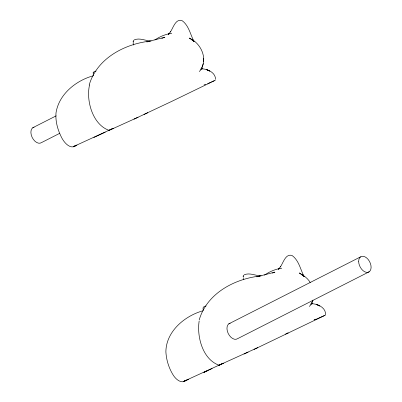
<?xml version="1.0" encoding="UTF-8"?>
<svg xmlns="http://www.w3.org/2000/svg" width="402" height="402" viewBox="0 0 402 402"><rect width="100%" height="100%" fill="white"/><g stroke="black" fill="none" stroke-linecap="round" stroke-linejoin="round"><path stroke-width="0.6" d="M201.573 68.385C207.467 57.119 200.417 42.883 189.267 38.064L193.663 41.165M203.683 58.22L203.643 61.486M93.279 73.807L93.364 72.727M133.328 42.416L133.429 41.115M243.361 277.315L243.466 276.013M203.246 63.637L201.754 68.038L200.447 69.4M89.164 85.083C96.751 58.657 124.208 44.034 149.966 41.14L146.785 41.903L164.88 37.225L161.79 38.431M199.196 319.977C206.784 293.555 234.245 278.933 259.999 276.033L256.818 276.797L274.913 272.124L272.34 273.129M199.156 321.012C196.714 336.715 202.653 359.443 219.095 365.247M89.54 84.948C85.902 100.51 92.626 124.675 109.058 130.348M311.786 302.937L312.897 300.163L311.786 302.937L310.48 304.299M92.998 72.993L93.641 72.124M132.987 41.441L133.765 40.386M243.019 276.335L243.798 275.285M199.302 71.561L201.789 68.657L206.095 69.415L209.683 71.064L206.095 69.415C210.648 70.752 215.768 74.119 215.497 79.455M309.334 306.46L311.821 303.555L316.133 304.314L319.716 305.962L316.133 304.314C320.886 305.636 326.469 309.555 325.364 315.158L257.808 347.619L219.778 364.86M168.353 34.296L170.669 31.617L170.388 31.954C173.187 28.019 175.624 18.201 182.126 20.668C188.99 25.617 190.317 34.708 194.136 41.707M278.39 269.189L280.702 266.516L280.42 266.848C283.219 262.918 285.656 253.099 292.159 255.566C298.837 260.426 300.384 269.209 303.887 276.189M201.598 69.41L202.367 68.792L201.789 68.657M311.63 304.304L312.404 303.691L311.821 303.555M73.707 146.474L108.756 130.384M202.568 310.882C184.337 316.153 166.046 331.635 165.885 351.84C166.343 360.127 168.946 368.368 173.393 375.383C176.011 379.483 181.654 384.347 186.417 380.217L183.739 381.367L218.794 365.282M154.901 39.964C159.911 36.451 165.699 34.175 171.754 33.286M264.426 275.179C269.591 271.541 275.526 269.079 281.787 268.184M168.659 34.004L168.252 34.24L169.88 33.662M278.692 268.903L278.284 269.139L279.913 268.561M109.037 130.223L108.63 130.464L109.344 130.052M219.07 365.122L218.663 365.358L219.381 364.951M108.133 130.811L138.062 117.253M218.165 365.709L223.688 363.162M110.289 129.57L111.831 128.816M220.502 364.363L219.346 364.976M219.552 364.865L219.844 364.704M110.243 129.59L110.53 129.444M134.077 39.989C139.388 37.421 145.579 40.898 151.107 41.044M93.902 71.792L96.083 71.079M244.109 274.888C249.426 272.32 255.612 275.797 261.139 275.943M32.783 127.735L56.185 115.841M59.828 133.273L41.441 142.62A8.628 5.427 63.1 0 1 32.12 137.318A8.628 5.427 63.1 0 1 34.085 127.178M109.575 129.926L110.118 129.65M228.844 323.826L360.559 256.883M369.217 271.762L237.502 338.71A8.628 5.427 63.1 0 1 228.18 333.409A8.628 5.427 63.1 0 1 230.15 323.268M73.541 146.439L75.807 145.348M219.577 364.82L220.542 364.338M215.331 80.264L171.89 101.309L133.987 119.148M314.696 319.937L315.731 319.454M220.984 364.132L222.306 363.508M212.14 368.528L203.864 372.393L207.246 370.82M93.827 137.494L105.269 132.163M143.961 114.495L147.77 112.726M244.019 354.046L248.094 352.152M253.994 349.393L257.808 347.619M207.633 83.696L210.864 82.224M318.208 318.349L324.313 315.6M76.953 145.062C70.847 150.348 64.581 143.122 61.843 138.012C57.858 130.318 55.26 121.585 56.014 112.861C58.848 94.525 75.41 80.948 92.535 75.983M211.432 81.968L214.276 80.701M285.465 334.137L288.144 332.956L286.45 333.695M109.746 129.967L113.655 128.263M316.248 319.208L317.665 318.595M183.739 381.367L188.608 379.257L186.985 379.955M204.055 84.877L205.658 84.269M314.093 319.776L315.696 319.163M206.12 305.972L203.935 306.691L203.03 307.892L203.246 310.455M312.153 303.55L311.786 303.379L311.796 303.726M193.759 41.13L192.407 39.431L193.744 41.23M304.113 276.576L302.44 274.33L304.133 276.45L299.299 272.963C303.545 275.395 307.832 278.224 310.243 282.621M243.23 278.295L243.411 279.42M133.107 42.833L133.464 45.084M93.189 74.737L93.375 75.908M358.669 261.28A8.628 5.427 63.1 0 0 367.915 272.32A8.628 5.427 63.1 0 0 368.081 259.365A8.628 5.427 63.1 0 0 358.669 261.28"/></g></svg>
